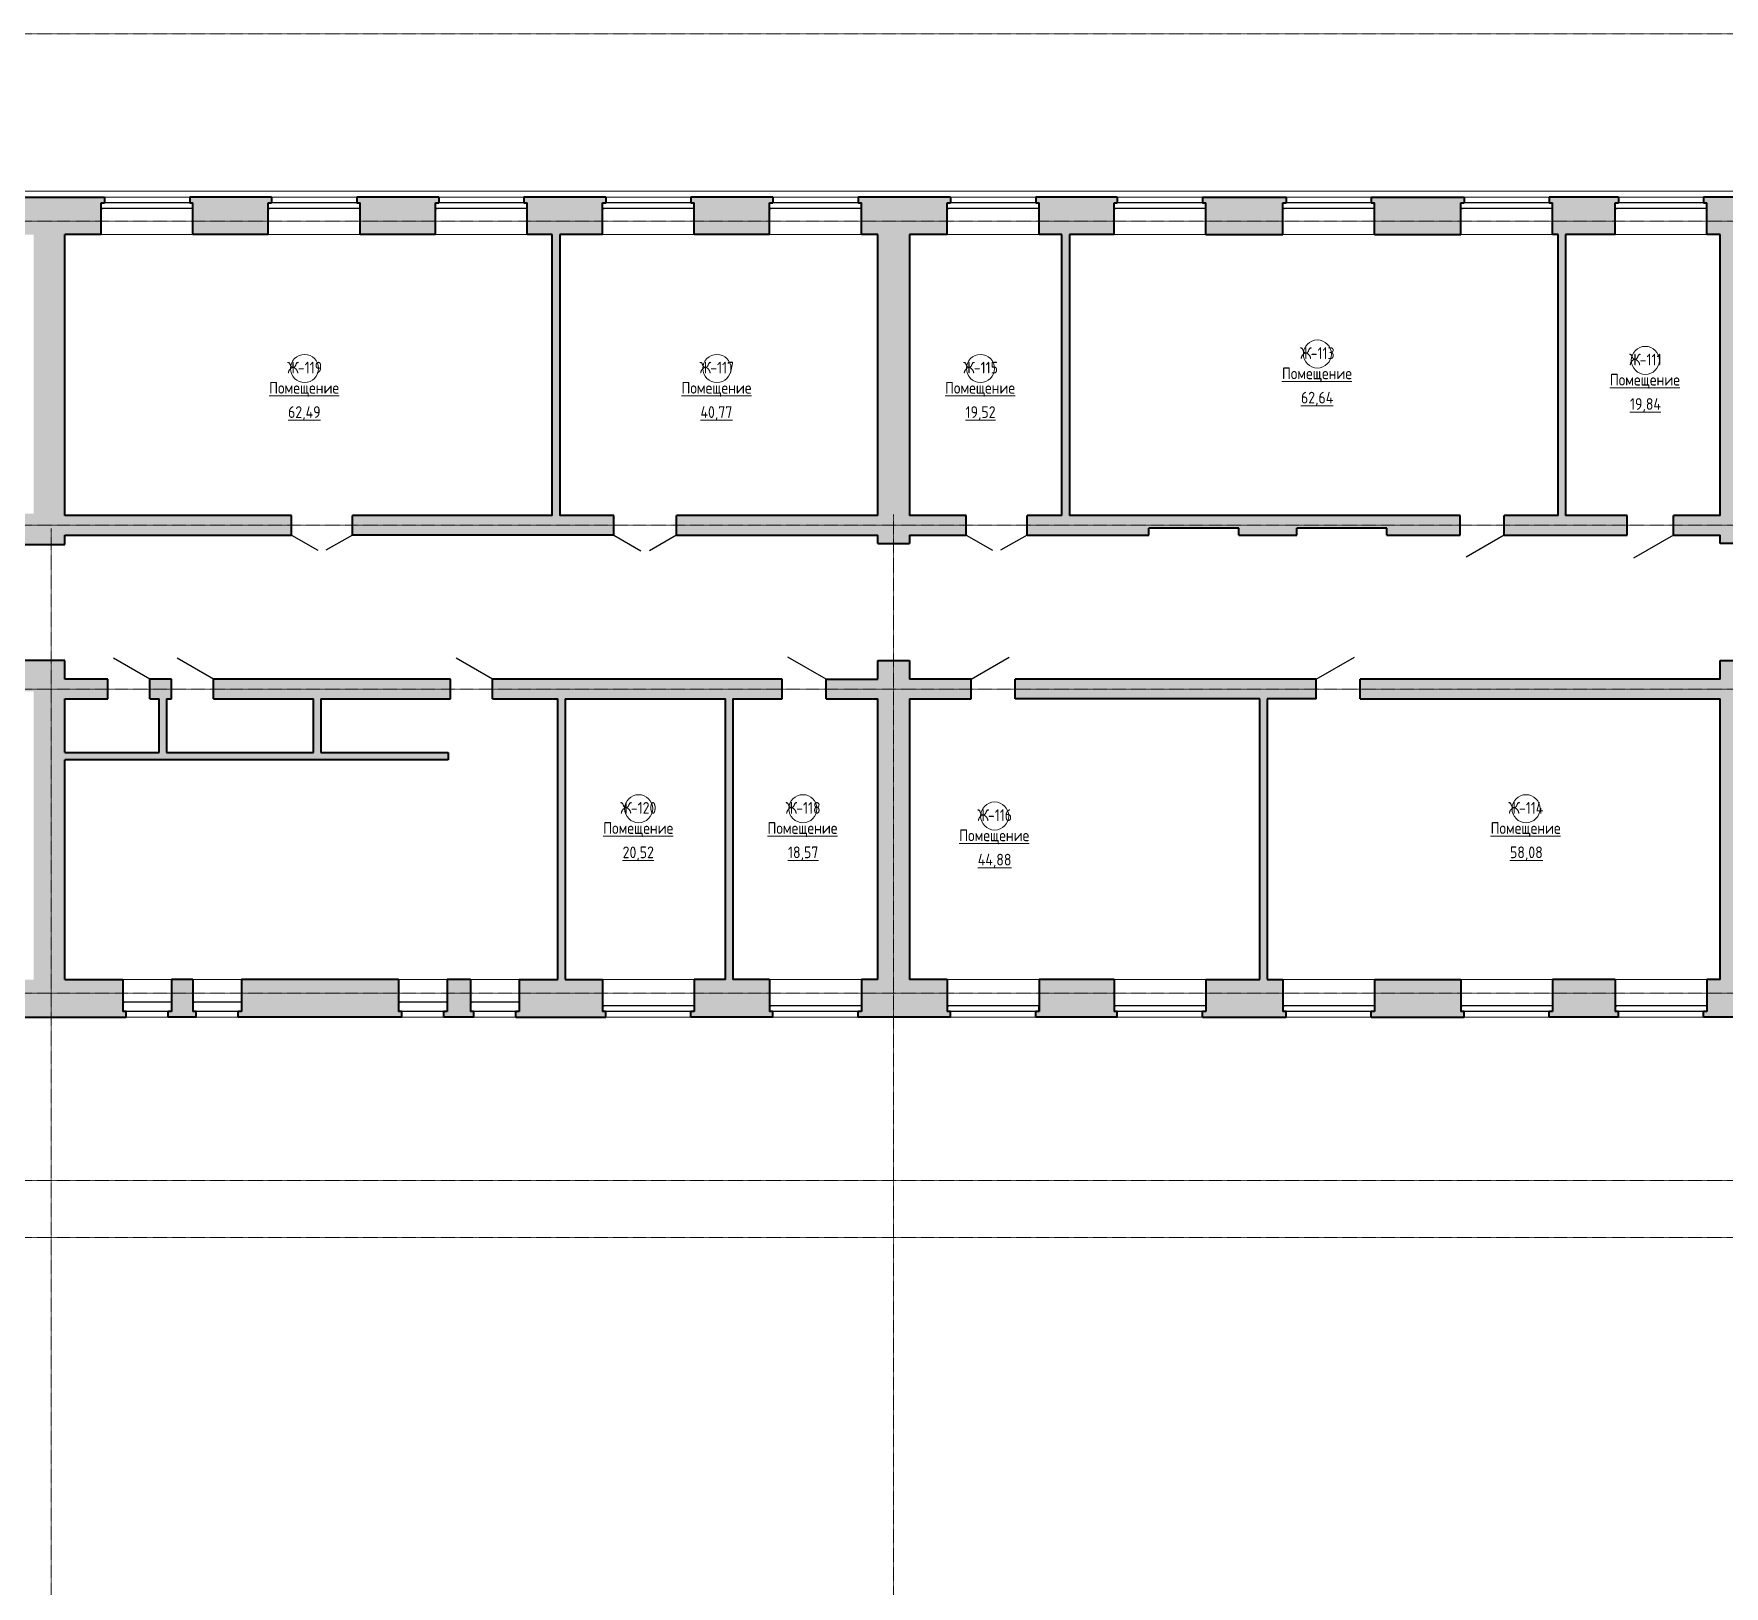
# Model space of a CAD drawing. Header units: millimetres. Extents: x -13853 to 411335, y -23261 to 161252.
# Drawn here: x 273869 to 309983, y 115654 to 148825 of the extents above; entities that cross this region are included whole.
import ezdxf

# ---------------------------------------------------------------- set-up
doc = ezdxf.new("R2010")
doc.units = ezdxf.units.MM
doc.linetypes.add('ADSK_Линия сетки', pattern=[21, 12, -3, 3, -3])
for name, color, linetype, lineweight in [('Двери', 7, 'Continuous', 18), ('Каркас_Импост', 7, 'Continuous', 30), ('Марки помещений', 7, 'Continuous', 18), ('Окна', 7, 'Continuous', 18), ('Оси', 7, 'Continuous', 9), ('Панель', 7, 'Continuous', 30), ('Стены', 7, 'Continuous', 18), ('Стены разрез', 7, 'Continuous', 40)]:
    doc.layers.add(name, color=color, linetype=linetype, lineweight=lineweight)
doc.styles.add('GOST Common_1', font='GOST Common.ttf', dxfattribs={"width": 0.9, "height": 250})

# ---------------------------------------------------------------- blocks, each defined once
blk = doc.blocks.new('AC_Дверь_Двупольная_ДеревяннаяВнутренняя_филенчатая_с_верхом - 1260х2080-580178-001_Весь этаж')
at = {"layer": 'Панель'}
for p, q in [((-650, -210), (-87, -535)), ((650, -210), (87, -535))]:
    blk.add_line(p, q, dxfattribs=at)
blk = doc.blocks.new('AC_Дверь_Однопольная_ДеревяннаяВнутренняя_ГОСТ6629-88 - 860х2080h-580184-001_Весь этаж')
at = {"layer": 'Панель'}
blk.add_line((-450, -210), (329, -660), dxfattribs=at)
blk = doc.blocks.new('AC_Дверь_Двупольная_ДеревяннаяВнутренняя_филенчатая - 1300х3000 _с верхней филенкой_-1358584-001_Весь этаж')
at = {"layer": 'Панель'}
for p, q in [((-670, -210), (-90, -545)), ((670, -210), (90, -545))]:
    blk.add_line(p, q, dxfattribs=at)
blk = doc.blocks.new('ИРНИТУ_Дверь_Однопольная_ДеревяннаяВнутренняя_филенчатая - 900х2080-1341271-001_Весь этаж')
at = {"layer": 'Панель'}
blk.add_line((-470, -210), (344, -680), dxfattribs=at)
blk = doc.blocks.new('ИРНИТУ_Дверь_Однопольная_ДеревяннаяВнутренняя_филенчатая - 900х2080-1341260-001_Весь этаж')
at = {"layer": 'Панель'}
blk.add_line((-470, 210), (344, 680), dxfattribs=at)
blk = doc.blocks.new('ИРНИТУ_Дверь_Однопольная_ДеревяннаяВнутренняя_филенчатая - 950х2250 _без верхней филенки_-1357671-001_Весь этаж')
at = {"layer": 'Панель'}
blk.add_line((-495, 210), (362, 705), dxfattribs=at)
blk = doc.blocks.new('ИРНИТУ-Окно-ГОСТ23166-99_4_2_Створки - 1920 x 2350-678678-001_Весь этаж')
at = {"layer": 'Каркас_Импост'}
for p, q in [((-1018.1, -160), (941.9, -160)), ((-1018.1, -280), (-1018.1, -160)), ((-1018.1, -160), (-983.1, -160)), ((-1018.1, -280), (941.9, -280)), ((-1018.1, -280), (-983.1, -280)), ((941.9, -160), (906.9, -160)), ((941.9, -280), (906.9, -280)), ((941.9, -280), (941.9, -160))]:
    blk.add_line(p, q, dxfattribs=at)
blk = doc.blocks.new('ИРНИТУ-Окно-ГОСТ23166-99_2_1_Створка - 1000 x 1800-942858-001_Весь этаж')
at = {"layer": 'Каркас_Импост'}
for p, q in [((-1018.1, 280), (21.9, 280)), ((-1018.1, 280), (-1018.1, 80)), ((-1018.1, 280), (-983.1, 280)), ((-1018.1, 80), (21.9, 80)), ((-1018.1, 80), (-983.1, 80)), ((21.9, 280), (-13.1, 280)), ((21.9, 80), (-13.1, 80)), ((21.9, 280), (21.9, 80))]:
    blk.add_line(p, q, dxfattribs=at)
blk = doc.blocks.new('ИРНИТУ-Окно-ГОСТ23166-99_4_2_Створки - 1920 x 2350-580180-001_Весь этаж')
at = {"layer": 'Каркас_Импост'}
for p, q in [((-1018.1, 280), (941.9, 280)), ((-1018.1, 280), (-1018.1, 160)), ((-1018.1, 280), (-983.1, 280)), ((-1018.1, 160), (941.9, 160)), ((-1018.1, 160), (-983.1, 160)), ((941.9, 280), (906.9, 280)), ((941.9, 160), (906.9, 160)), ((941.9, 280), (941.9, 160))]:
    blk.add_line(p, q, dxfattribs=at)
blk = doc.blocks.new('ADSK_Марка_Помещение - Номер Имя Площадь Площадь проемов-115235-001_Весь этаж')
at = {"layer": 'Марки помещений'}
blk.add_circle((0, 0), 3, dxfattribs=at)

msp = doc.modelspace()

# ---------------------------------------------------------------- hatches: boundary and pattern name
at = {"layer": 'Стены'}
h = msp.add_hatch(color=256, dxfattribs=at)
h.paths.add_polyline_path([(273869, 144535), (275309, 144535), (275309, 145215), (275379, 145215), (275379, 145335), (273509, 145335), (273509, 144535)], flags=0)
h.paths.add_polyline_path([(278879, 144535), (278879, 145215), (278949, 145215), (278949, 145335), (277199, 145335), (277199, 145215), (277269, 145215), (277269, 144535)], flags=0)
h.paths.add_polyline_path([(280839, 144535), (282449, 144535), (282449, 145215), (282519, 145215), (282519, 145335), (280769, 145335), (280769, 145215), (280839, 145215)], flags=0)
h.paths.add_polyline_path([(287979, 144535), (289589, 144535), (289589, 145215), (289659, 145215), (289659, 145335), (287909, 145335), (287909, 145215), (287979, 145215)], flags=0)
h.paths.add_polyline_path([(285104, 144535), (286019, 144535), (286019, 145215), (286089, 145215), (286089, 145335), (284339, 145335), (284339, 145215), (284409, 145215), (284409, 144535), (284944, 144535)], flags=0)
h.paths.add_polyline_path([(293385, 144535), (293385, 145215), (293455, 145215), (293455, 145335), (291479, 145335), (291479, 145215), (291549, 145215), (291549, 144535), (292579, 144535)], flags=0)
h.paths.add_polyline_path([(295345, 144535), (296947, 144535), (296947, 145215), (297017, 145215), (297017, 145335), (295275, 145335), (295275, 145215), (295345, 145215)], flags=0)
h.paths.add_polyline_path([(298907, 144535), (300552, 144535), (300552, 145215), (300622, 145215), (300622, 145335), (298837, 145335), (298837, 145215), (298907, 145215)], flags=0)
h.paths.add_polyline_path([(302512, 144535), (304357, 144535), (304357, 145215), (304427, 145215), (304427, 145335), (302442, 145335), (302442, 145215), (302512, 145215)], flags=0)
h.paths.add_polyline_path([(309612, 144535), (312457, 144535), (312457, 145215), (312527, 145215), (312527, 145335), (309542, 145335), (309542, 145215), (309612, 145215)], flags=0)
h.paths.add_polyline_path([(307652, 144535), (307652, 145215), (307722, 145215), (307722, 145335), (306247, 145335), (306247, 145215), (306317, 145215), (306317, 144535), (306593, 144535)], flags=0)
h.paths.add_polyline_path([(316749, 144535), (319347, 144535), (319347, 145215), (319417, 145215), (319417, 145335), (316267, 145335), (316267, 145215), (316337, 145215), (316337, 144535)], flags=0)
h.paths.add_polyline_path([(321307, 144535), (322843, 144535), (322843, 145215), (322913, 145215), (322913, 145335), (321237, 145335), (321237, 145215), (321307, 145215)], flags=0)
h.paths.add_polyline_path([(326438, 144535), (326438, 145215), (326508, 145215), (326508, 145335), (324733, 145335), (324733, 145215), (324803, 145215), (324803, 144535)], flags=0)
h.paths.add_polyline_path([(328398, 144535), (329833, 144535), (329833, 145215), (329903, 145215), (329903, 145335), (328328, 145335), (328328, 145215), (328398, 145215)], flags=0)
h.paths.add_polyline_path([(331793, 144535), (333328, 144535), (333328, 145215), (333398, 145215), (333398, 145335), (331723, 145335), (331723, 145215), (331793, 145215)], flags=0)
h.paths.add_polyline_path([(339819, 144535), (340519, 144535), (340519, 145215), (340589, 145215), (340589, 145335), (338913, 145335), (338913, 145215), (338983, 145215), (338983, 144535)], flags=0)
h.paths.add_polyline_path([(335883, 144535), (337023, 144535), (337023, 145215), (337093, 145215), (337093, 145335), (335218, 145335), (335218, 145215), (335288, 145215), (335288, 144535)], flags=0)
h.paths.add_polyline_path([(344014, 144535), (344014, 145215), (344084, 145215), (344084, 145335), (342409, 145335), (342409, 145215), (342479, 145215), (342479, 144535)], flags=0)
h.paths.add_polyline_path([(345974, 144535), (347509, 144535), (347509, 145215), (347579, 145215), (347579, 145335), (345904, 145335), (345904, 145215), (345974, 145215)], flags=0)
h.paths.add_polyline_path([(351104, 144535), (351104, 145215), (351174, 145215), (351174, 145335), (349399, 145335), (349399, 145215), (349469, 145215), (349469, 144535), (350652, 144535)], flags=0)
h.paths.add_polyline_path([(354969, 144535), (354969, 145335), (352994, 145335), (352994, 145215), (353064, 145215), (353064, 144535), (354871, 144535)], flags=0)
for points in [[(273869, 138575), (274529, 138575), (274529, 144535), (273869, 144535), (273869, 141363)], [(285104, 138535), (285104, 144535), (284944, 144535), (284944, 138535)], [(292579, 137935), (292579, 144535), (291899, 144535), (291899, 137935)], [(295993, 138535), (295993, 144535), (295833, 144535), (295833, 138535)], [(306593, 138535), (306593, 144535), (306433, 144535), (306433, 138535)], [(309899, 137935), (310579, 137935), (310579, 144535), (309899, 144535), (309899, 138115)], [(272729, 137915), (274529, 137915), (274529, 138575), (272729, 138575)], [(273869, 134775), (274529, 134775), (274529, 135435), (272709, 135435), (272709, 134775), (273369, 134775)], [(291899, 128615), (292579, 128615), (292579, 135435), (291899, 135435), (291899, 128930)], [(309899, 128615), (310579, 128615), (310579, 135435), (309899, 135435), (309899, 128930)], [(273869, 128615), (274529, 128615), (274529, 134775), (273869, 134775), (273869, 128930)], [(276544, 133471), (276704, 133471), (276704, 134615), (276544, 134615)], [(280004, 133471), (280004, 134615), (279844, 134615), (279844, 133471)], [(285224, 128615), (285224, 134615), (285064, 134615), (285064, 128615)], [(288804, 128615), (288804, 134615), (288644, 134615), (288644, 128615)], [(300059, 128615), (300219, 128615), (300219, 134615), (300059, 134615), (300059, 128930)], [(274529, 133311), (282724, 133311), (282724, 133471), (274529, 133471)]]:
    msp.add_hatch(color=256, dxfattribs=at).paths.add_polyline_path(points, flags=0)
h = msp.add_hatch(color=256, dxfattribs=at)
h.paths.add_polyline_path([(274529, 138115), (279374, 138115), (279374, 138535), (274529, 138535)], flags=0)
h.paths.add_polyline_path([(291899, 138115), (291899, 138535), (287601, 138535), (287601, 138115), (289469, 138115)], flags=0)
h.paths.add_polyline_path([(280674, 138115), (286261, 138115), (286261, 138535), (280674, 138535)], flags=0)
h = msp.add_hatch(color=256, dxfattribs=at)
h.paths.add_polyline_path([(309899, 138115), (309899, 138535), (308903, 138535), (308903, 138115)], flags=0)
h.paths.add_polyline_path([(292579, 138115), (293788, 138115), (293788, 138535), (292579, 138535)], flags=0)
h.paths.add_polyline_path([(295088, 138115), (297693, 138115), (297693, 138265), (299613, 138265), (299613, 138115), (300853, 138115), (300853, 138265), (302773, 138265), (302773, 138115), (304343, 138115), (304343, 138535), (295088, 138535)], flags=0)
h.paths.add_polyline_path([(305283, 138115), (307913, 138115), (307913, 138535), (305283, 138535)], flags=0)
h = msp.add_hatch(color=256, dxfattribs=at)
h.paths.add_polyline_path([(275449, 134615), (275449, 135035), (274529, 135035), (274529, 134615)], flags=0)
h.paths.add_polyline_path([(276809, 134615), (276809, 135035), (276349, 135035), (276349, 134615), (276704, 134615)], flags=0)
h.paths.add_polyline_path([(277709, 134615), (282769, 134615), (282769, 135035), (277709, 135035)], flags=0)
h.paths.add_polyline_path([(285064, 134615), (289854, 134615), (289854, 135035), (283669, 135035), (283669, 134615)], flags=0)
h.paths.add_polyline_path([(290794, 134615), (291899, 134615), (291899, 135035), (290794, 135035)], flags=0)
h = msp.add_hatch(color=256, dxfattribs=at)
h.paths.add_polyline_path([(293893, 134615), (293893, 135035), (292579, 135035), (292579, 134615)], flags=0)
h.paths.add_polyline_path([(294833, 134615), (301269, 134615), (301269, 135035), (294833, 135035)], flags=0)
h.paths.add_polyline_path([(302209, 134615), (309899, 134615), (309899, 135035), (302209, 135035)], flags=0)
h = msp.add_hatch(color=256, dxfattribs=at)
h.paths.add_polyline_path([(273619, 127815), (275839, 127815), (275839, 127935), (275769, 127935), (275769, 128615), (273619, 128615)], flags=0)
h.paths.add_polyline_path([(276739, 127815), (277334, 127815), (277334, 127935), (277264, 127935), (277264, 128615), (276809, 128615), (276809, 127935), (276739, 127935)], flags=0)
h.paths.add_polyline_path([(278234, 127815), (281729, 127815), (281729, 127935), (281659, 127935), (281659, 128615), (278304, 128615), (278304, 127935), (278234, 127935)], flags=0)
h.paths.add_polyline_path([(283267, 127815), (283267, 127935), (283197, 127935), (283197, 128615), (282699, 128615), (282699, 127935), (282629, 127935), (282629, 127815)], flags=0)
h.paths.add_polyline_path([(284167, 127815), (286089, 127815), (286089, 127935), (286019, 127935), (286019, 128615), (284237, 128615), (284237, 127935), (284167, 127935)], flags=0)
h.paths.add_polyline_path([(287909, 127815), (289659, 127815), (289659, 127935), (289589, 127935), (289589, 128615), (287979, 128615), (287979, 127935), (287909, 127935)], flags=0)
h.paths.add_polyline_path([(293455, 127815), (293455, 127935), (293385, 127935), (293385, 128615), (291549, 128615), (291549, 127935), (291479, 127935), (291479, 127815)], flags=0)
h.paths.add_polyline_path([(295275, 127815), (297017, 127815), (297017, 127935), (296947, 127935), (296947, 128615), (295345, 128615), (295345, 127935), (295275, 127935)], flags=0)
h.paths.add_polyline_path([(298837, 127815), (300622, 127815), (300622, 127935), (300552, 127935), (300552, 128615), (298907, 128615), (298907, 127935), (298837, 127935)], flags=0)
h.paths.add_polyline_path([(306247, 127815), (307722, 127815), (307722, 127935), (307652, 127935), (307652, 128615), (306317, 128615), (306317, 127935), (306247, 127935)], flags=0)
h.paths.add_polyline_path([(302442, 127815), (304427, 127815), (304427, 127935), (304357, 127935), (304357, 128615), (302512, 128615), (302512, 127935), (302442, 127935)], flags=0)
h.paths.add_polyline_path([(311168, 127815), (311168, 127935), (311098, 127935), (311098, 128615), (309612, 128615), (309612, 127935), (309542, 127935), (309542, 127815)], flags=0)
h.paths.add_polyline_path([(313038, 127815), (314097, 127815), (314097, 128615), (313038, 128615)], flags=0)
h.paths.add_polyline_path([(315967, 127815), (319417, 127815), (319417, 127935), (319347, 127935), (319347, 128615), (316037, 128615), (316037, 127935), (315967, 127935)], flags=0)
h.paths.add_polyline_path([(322913, 127815), (322913, 127935), (322843, 127935), (322843, 128615), (321307, 128615), (321307, 127935), (321237, 127935), (321237, 127815)], flags=0)
h.paths.add_polyline_path([(328328, 127815), (329903, 127815), (329903, 127935), (329833, 127935), (329833, 128615), (328398, 128615), (328398, 127935), (328328, 127935)], flags=0)
h.paths.add_polyline_path([(324733, 127815), (326508, 127815), (326508, 127935), (326438, 127935), (326438, 128615), (324803, 128615), (324803, 127935), (324733, 127935)], flags=0)
h.paths.add_polyline_path([(333398, 127815), (333398, 127935), (333328, 127935), (333328, 128615), (331793, 128615), (331793, 127935), (331723, 127935), (331723, 127815)], flags=0)
h.paths.add_polyline_path([(337093, 127815), (337093, 127935), (337023, 127935), (337023, 128615), (335288, 128615), (335288, 127935), (335218, 127935), (335218, 127815)], flags=0)
h.paths.add_polyline_path([(338913, 127815), (340589, 127815), (340589, 127935), (340519, 127935), (340519, 128615), (338983, 128615), (338983, 127935), (338913, 127935)], flags=0)
h.paths.add_polyline_path([(344084, 127815), (344084, 127935), (344014, 127935), (344014, 128615), (342479, 128615), (342479, 127935), (342409, 127935), (342409, 127815)], flags=0)
h.paths.add_polyline_path([(345904, 127815), (347579, 127815), (347579, 127935), (347509, 127935), (347509, 128615), (345974, 128615), (345974, 127935), (345904, 127935)], flags=0)
h.paths.add_polyline_path([(351174, 127815), (351174, 127935), (351104, 127935), (351104, 128615), (349469, 128615), (349469, 127935), (349399, 127935), (349399, 127815)], flags=0)
h.paths.add_polyline_path([(352994, 127815), (354949, 127815), (354949, 128615), (353064, 128615), (353064, 127935), (352994, 127935)], flags=0)

# ---------------------------------------------------------------- linework, layer by layer
at = {"layer": 'Оси', "linetype": 'ADSK_Линия сетки'}
for p, q in [((-13035, 148825), (410517, 148825)), ((-13035, 144825), (410517, 144825)), ((-13035, 138325), (410517, 138325)), ((292239, 138555), (292239, -22443)), ((274239, 138255), (274239, -22443)), ((-13035, 134825), (410517, 134825)), ((-13035, 128325), (410517, 128325)), ((-13035, 124325), (410517, 124325)), ((-13035, 123105), (410517, 123105))]:
    msp.add_line(p, q, dxfattribs=at)
at = {"layer": 'Стены'}
for p, q in [((273639, 145465), (354839, 145465)), ((275379, 145335), (277199, 145335)), ((278949, 145335), (280769, 145335)), ((282519, 145335), (284339, 145335)), ((286089, 145335), (287909, 145335)), ((289659, 145335), (291479, 145335)), ((293455, 145335), (295275, 145335)), ((297017, 145335), (298837, 145335)), ((300622, 145335), (302442, 145335)), ((304427, 145335), (306247, 145335)), ((307722, 145335), (309542, 145335)), ((277269, 144535), (275309, 144535)), ((280839, 144535), (278879, 144535)), ((284409, 144535), (282449, 144535)), ((287979, 144535), (286019, 144535)), ((291549, 144535), (289589, 144535)), ((295345, 144535), (293385, 144535)), ((298907, 144535), (296947, 144535)), ((302512, 144535), (300552, 144535)), ((306317, 144535), (304357, 144535)), ((309612, 144535), (307652, 144535)), ((275769, 128615), (276809, 128615)), ((277264, 128615), (278304, 128615)), ((281659, 128615), (282699, 128615)), ((283197, 128615), (284237, 128615)), ((286019, 128615), (287979, 128615)), ((289589, 128615), (291549, 128615)), ((293385, 128615), (295345, 128615)), ((296947, 128615), (298907, 128615)), ((300552, 128615), (302512, 128615)), ((304357, 128615), (306317, 128615)), ((307652, 128615), (309612, 128615)), ((276739, 127815), (275839, 127815)), ((278234, 127815), (277334, 127815)), ((282629, 127815), (281729, 127815)), ((284167, 127815), (283267, 127815)), ((287909, 127815), (286089, 127815)), ((291479, 127815), (289659, 127815)), ((295275, 127815), (293455, 127815)), ((298837, 127815), (297017, 127815)), ((302442, 127815), (300622, 127815)), ((306247, 127815), (304427, 127815)), ((309542, 127815), (307722, 127815))]:
    msp.add_line(p, q, dxfattribs=at)
at = {"layer": 'Стены разрез'}
for p, q in [((273509, 145335), (275379, 145335)), ((275309, 145215), (275379, 145215)), ((275309, 144535), (275309, 145215)), ((275379, 145335), (275379, 145215)), ((278949, 145335), (277199, 145335)), ((277199, 145335), (277199, 145215)), ((277199, 145215), (277269, 145215)), ((277269, 144535), (277269, 145215)), ((278879, 145215), (278949, 145215)), ((278879, 144535), (278879, 145215)), ((278949, 145335), (278949, 145215)), ((282519, 145335), (280769, 145335)), ((280769, 145335), (280769, 145215)), ((280769, 145215), (280839, 145215)), ((280839, 144535), (280839, 145215)), ((282449, 145215), (282519, 145215)), ((282449, 144535), (282449, 145215)), ((282519, 145335), (282519, 145215)), ((286089, 145335), (284339, 145335)), ((284339, 145335), (284339, 145215)), ((284339, 145215), (284409, 145215)), ((284409, 144535), (284409, 145215)), ((286019, 145215), (286089, 145215)), ((286019, 144535), (286019, 145215)), ((286089, 145335), (286089, 145215)), ((289659, 145335), (287909, 145335)), ((287909, 145335), (287909, 145215)), ((287909, 145215), (287979, 145215)), ((287979, 144535), (287979, 145215)), ((289589, 145215), (289659, 145215)), ((289589, 144535), (289589, 145215)), ((289659, 145335), (289659, 145215)), ((293455, 145335), (291479, 145335)), ((291479, 145335), (291479, 145215)), ((291479, 145215), (291549, 145215)), ((291549, 144535), (291549, 145215)), ((293385, 145215), (293455, 145215)), ((293385, 144535), (293385, 145215)), ((293455, 145335), (293455, 145215)), ((297017, 145335), (295275, 145335)), ((295275, 145335), (295275, 145215)), ((295275, 145215), (295345, 145215)), ((295345, 144535), (295345, 145215)), ((296947, 145215), (297017, 145215)), ((296947, 144535), (296947, 145215)), ((297017, 145335), (297017, 145215)), ((298837, 145335), (300622, 145335)), ((298837, 145335), (298837, 145215)), ((298837, 145215), (298907, 145215)), ((298907, 144535), (298907, 145215)), ((300552, 145215), (300622, 145215)), ((300552, 144535), (300552, 145215)), ((300622, 145335), (300622, 145215)), ((302442, 145335), (304427, 145335)), ((302442, 145335), (302442, 145215)), ((302442, 145215), (302512, 145215)), ((302512, 144535), (302512, 145215)), ((304357, 145215), (304427, 145215)), ((304357, 144535), (304357, 145215)), ((304427, 145335), (304427, 145215)), ((307722, 145335), (306247, 145335)), ((306247, 145335), (306247, 145215)), ((306247, 145215), (306317, 145215)), ((306317, 144535), (306317, 145215)), ((307652, 145215), (307722, 145215)), ((307652, 144535), (307652, 145215)), ((307722, 145335), (307722, 145215)), ((312527, 145335), (309542, 145335)), ((309542, 145335), (309542, 145215)), ((309542, 145215), (309612, 145215)), ((309612, 144535), (309612, 145215)), ((274529, 138535), (274529, 144535)), ((275309, 144535), (274529, 144535)), ((278879, 144535), (277269, 144535)), ((282449, 144535), (280839, 144535)), ((284944, 144535), (284409, 144535)), ((284944, 138535), (284944, 144535)), ((286019, 144535), (285104, 144535)), ((285104, 144535), (285104, 138535)), ((289589, 144535), (287979, 144535)), ((291899, 144535), (291549, 144535)), ((291899, 138535), (291899, 144535)), ((293385, 144535), (292579, 144535)), ((292579, 144535), (292579, 138535)), ((295833, 144535), (295345, 144535)), ((295833, 138535), (295833, 144535)), ((296947, 144535), (295993, 144535)), ((295993, 144535), (295993, 138535)), ((298907, 144535), (300552, 144535)), ((302512, 144535), (304357, 144535)), ((306433, 144535), (306317, 144535)), ((306433, 138535), (306433, 144535)), ((307652, 144535), (306593, 144535)), ((306593, 144535), (306593, 138535)), ((309899, 144535), (309612, 144535)), ((309899, 138535), (309899, 144535)), ((279374, 138535), (274529, 138535)), ((279374, 138115), (279374, 138535)), ((284944, 138535), (280674, 138535)), ((280674, 138115), (280674, 138535)), ((286261, 138535), (285104, 138535)), ((286261, 138115), (286261, 138535)), ((291899, 138535), (287601, 138535)), ((287601, 138115), (287601, 138535)), ((293788, 138535), (292579, 138535)), ((293788, 138115), (293788, 138535)), ((295833, 138535), (295088, 138535)), ((295088, 138115), (295088, 138535)), ((304343, 138535), (295993, 138535)), ((304343, 138115), (304343, 138535)), ((306433, 138535), (305283, 138535)), ((305283, 138115), (305283, 138535)), ((307913, 138535), (306593, 138535)), ((307913, 138115), (307913, 138535)), ((309899, 138535), (308903, 138535)), ((308903, 138115), (308903, 138535)), ((274529, 137915), (274529, 138115)), ((274529, 138115), (279374, 138115)), ((286261, 138115), (280674, 138115)), ((287601, 138115), (291899, 138115)), ((291899, 137935), (291899, 138115)), ((292579, 138115), (292579, 137935)), ((292579, 138115), (293788, 138115)), ((295088, 138115), (297693, 138115)), ((299613, 138265), (297693, 138265)), ((297693, 138115), (297693, 138265)), ((299613, 138115), (299613, 138265)), ((299613, 138115), (300853, 138115)), ((302773, 138265), (300853, 138265)), ((300853, 138115), (300853, 138265)), ((302773, 138115), (302773, 138265)), ((302773, 138115), (304343, 138115)), ((305283, 138115), (307913, 138115)), ((308903, 138115), (309899, 138115)), ((309899, 137935), (309899, 138115)), ((272729, 137915), (274529, 137915)), ((291899, 137935), (292579, 137935)), ((310579, 137935), (309899, 137935)), ((274529, 135435), (272709, 135435)), ((274529, 135035), (274529, 135435)), ((291899, 135035), (291899, 135435)), ((291899, 135435), (292579, 135435)), ((292579, 135435), (292579, 135035)), ((309899, 135035), (309899, 135435)), ((309899, 135435), (310579, 135435)), ((275449, 135035), (274529, 135035)), ((275449, 134615), (275449, 135035)), ((276809, 135035), (276349, 135035)), ((276349, 134615), (276349, 135035)), ((276809, 134615), (276809, 135035)), ((282769, 135035), (277709, 135035)), ((277709, 134615), (277709, 135035)), ((282769, 134615), (282769, 135035)), ((289854, 135035), (283669, 135035)), ((283669, 134615), (283669, 135035)), ((289854, 134615), (289854, 135035)), ((290794, 135035), (291899, 135035)), ((290794, 134615), (290794, 135035)), ((293893, 135035), (292579, 135035)), ((293893, 134615), (293893, 135035)), ((301269, 135035), (294833, 135035)), ((294833, 134615), (294833, 135035)), ((301269, 134615), (301269, 135035)), ((309899, 135035), (302209, 135035)), ((302209, 134615), (302209, 135035)), ((274529, 133471), (274529, 134615)), ((274529, 134615), (275449, 134615)), ((276349, 134615), (276544, 134615)), ((276544, 133471), (276544, 134615)), ((276704, 134615), (276809, 134615)), ((276704, 134615), (276704, 133471)), ((277709, 134615), (279844, 134615)), ((279844, 133471), (279844, 134615)), ((280004, 134615), (282769, 134615)), ((280004, 134615), (280004, 133471)), ((283669, 134615), (285064, 134615)), ((285064, 128615), (285064, 134615)), ((285224, 134615), (288644, 134615)), ((285224, 134615), (285224, 128615)), ((288644, 128615), (288644, 134615)), ((288804, 134615), (289854, 134615)), ((288804, 134615), (288804, 128615)), ((290794, 134615), (291899, 134615)), ((291899, 128615), (291899, 134615)), ((292579, 134615), (292579, 128615)), ((292579, 134615), (293893, 134615)), ((300059, 134615), (294833, 134615)), ((300059, 128615), (300059, 134615)), ((300219, 134615), (300219, 128615)), ((301269, 134615), (300219, 134615)), ((302209, 134615), (309899, 134615)), ((309899, 128615), (309899, 134615)), ((274529, 133471), (276544, 133471)), ((274529, 128615), (274529, 133311)), ((282724, 133311), (274529, 133311)), ((276704, 133471), (279844, 133471)), ((280004, 133471), (282724, 133471)), ((282724, 133471), (282724, 133311)), ((274529, 128615), (275769, 128615)), ((275769, 128615), (275769, 127935)), ((277264, 128615), (276809, 128615)), ((276809, 128615), (276809, 127935)), ((277264, 128615), (277264, 127935)), ((281659, 128615), (278304, 128615)), ((278304, 128615), (278304, 127935)), ((281659, 128615), (281659, 127935)), ((283197, 128615), (282699, 128615)), ((282699, 128615), (282699, 127935)), ((283197, 128615), (283197, 127935)), ((284237, 128615), (285064, 128615)), ((284237, 128615), (284237, 127935)), ((285224, 128615), (286019, 128615)), ((286019, 128615), (286019, 127935)), ((288644, 128615), (287979, 128615)), ((287979, 128615), (287979, 127935)), ((289589, 128615), (288804, 128615)), ((289589, 128615), (289589, 127935)), ((291899, 128615), (291549, 128615)), ((291549, 128615), (291549, 127935)), ((293385, 128615), (292579, 128615)), ((293385, 128615), (293385, 127935)), ((296947, 128615), (295345, 128615)), ((295345, 128615), (295345, 127935)), ((296947, 128615), (296947, 127935)), ((298907, 128615), (300059, 128615)), ((298907, 128615), (298907, 127935)), ((300219, 128615), (300552, 128615)), ((300552, 128615), (300552, 127935)), ((302512, 128615), (304357, 128615)), ((302512, 128615), (302512, 127935)), ((304357, 128615), (304357, 127935)), ((307652, 128615), (306317, 128615)), ((306317, 128615), (306317, 127935)), ((307652, 128615), (307652, 127935)), ((309899, 128615), (309612, 128615)), ((309612, 128615), (309612, 127935)), ((275839, 127935), (275769, 127935)), ((275839, 127815), (275839, 127935)), ((276809, 127935), (276739, 127935)), ((276739, 127815), (276739, 127935)), ((277334, 127935), (277264, 127935)), ((277334, 127815), (277334, 127935)), ((278304, 127935), (278234, 127935)), ((278234, 127815), (278234, 127935)), ((281729, 127935), (281659, 127935)), ((281729, 127815), (281729, 127935)), ((282699, 127935), (282629, 127935)), ((282629, 127815), (282629, 127935)), ((283267, 127935), (283197, 127935)), ((283267, 127815), (283267, 127935)), ((284237, 127935), (284167, 127935)), ((284167, 127815), (284167, 127935)), ((286089, 127935), (286019, 127935)), ((286089, 127815), (286089, 127935)), ((287979, 127935), (287909, 127935)), ((287909, 127815), (287909, 127935)), ((289659, 127935), (289589, 127935)), ((289659, 127815), (289659, 127935)), ((291549, 127935), (291479, 127935)), ((291479, 127815), (291479, 127935)), ((293455, 127935), (293385, 127935)), ((293455, 127815), (293455, 127935)), ((295345, 127935), (295275, 127935)), ((295275, 127815), (295275, 127935)), ((297017, 127935), (296947, 127935)), ((297017, 127815), (297017, 127935)), ((298907, 127935), (298837, 127935)), ((298837, 127815), (298837, 127935)), ((300622, 127935), (300552, 127935)), ((300622, 127815), (300622, 127935)), ((302512, 127935), (302442, 127935)), ((302442, 127815), (302442, 127935)), ((304427, 127935), (304357, 127935)), ((304427, 127815), (304427, 127935)), ((306317, 127935), (306247, 127935)), ((306247, 127815), (306247, 127935)), ((307722, 127935), (307652, 127935)), ((307722, 127815), (307722, 127935)), ((309612, 127935), (309542, 127935)), ((309542, 127815), (309542, 127935)), ((273619, 127815), (275839, 127815)), ((277334, 127815), (276739, 127815)), ((281729, 127815), (278234, 127815)), ((283267, 127815), (282629, 127815)), ((284167, 127815), (286089, 127815)), ((289659, 127815), (287909, 127815)), ((293455, 127815), (291479, 127815)), ((297017, 127815), (295275, 127815)), ((298837, 127815), (300622, 127815)), ((302442, 127815), (304427, 127815)), ((307722, 127815), (306247, 127815)), ((311168, 127815), (309542, 127815))]:
    msp.add_line(p, q, dxfattribs=at)

# ---------------------------------------------------------------- block references
at = {"layer": 'Двери'}
for name, p in [('AC_Дверь_Двупольная_ДеревяннаяВнутренняя_филенчатая_с_верхом - 1260х2080-580178-001_Весь этаж', (280024, 138325)), ('AC_Дверь_Двупольная_ДеревяннаяВнутренняя_филенчатая - 1300х3000 _с верхней филенкой_-1358584-001_Весь этаж', (286931, 138325)), ('AC_Дверь_Двупольная_ДеревяннаяВнутренняя_филенчатая_с_верхом - 1260х2080-580178-001_Весь этаж', (294438, 138325)), ('ИРНИТУ_Дверь_Однопольная_ДеревяннаяВнутренняя_филенчатая - 900х2080-1341260-001_Весь этаж', (294363, 134825)), ('ИРНИТУ_Дверь_Однопольная_ДеревяннаяВнутренняя_филенчатая - 900х2080-1341260-001_Весь этаж', (301739, 134825))]:
    msp.add_blockref(name, p, dxfattribs=at)
at = {"layer": 'Двери', "rotation": 180}
for name, p in [('ИРНИТУ_Дверь_Однопольная_ДеревяннаяВнутренняя_филенчатая - 900х2080-1341260-001_Весь этаж', (304813, 138325)), ('ИРНИТУ_Дверь_Однопольная_ДеревяннаяВнутренняя_филенчатая - 950х2250 _без верхней филенки_-1357671-001_Весь этаж', (308408, 138325)), ('AC_Дверь_Однопольная_ДеревяннаяВнутренняя_ГОСТ6629-88 - 860х2080h-580184-001_Весь этаж', (275899, 134825)), ('AC_Дверь_Однопольная_ДеревяннаяВнутренняя_ГОСТ6629-88 - 860х2080h-580184-001_Весь этаж', (277259, 134825)), ('AC_Дверь_Однопольная_ДеревяннаяВнутренняя_ГОСТ6629-88 - 860х2080h-580184-001_Весь этаж', (283219, 134825)), ('ИРНИТУ_Дверь_Однопольная_ДеревяннаяВнутренняя_филенчатая - 900х2080-1341271-001_Весь этаж', (290324, 134825))]:
    msp.add_blockref(name, p, dxfattribs=at)
at = {"layer": 'Марки помещений', "xscale": 99.99999999999993, "yscale": 99.99999999999993, "zscale": 99.99999999999993}
for p in [(279653, 141674), (288463, 141674), (294094, 141674), (301292, 141983), (308298, 141847), (286791, 132267), (290300, 132267), (305750, 132267), (294397, 132111)]:
    msp.add_blockref('ADSK_Марка_Помещение - Номер Имя Площадь Площадь проемов-115235-001_Весь этаж', p, dxfattribs=at)
at = {"layer": 'Окна', "rotation": 180}
for name, p in [('ИРНИТУ-Окно-ГОСТ23166-99_4_2_Створки - 1920 x 2350-678678-001_Весь этаж', (276250, 144935)), ('ИРНИТУ-Окно-ГОСТ23166-99_4_2_Створки - 1920 x 2350-678678-001_Весь этаж', (279821, 144935)), ('ИРНИТУ-Окно-ГОСТ23166-99_4_2_Створки - 1920 x 2350-678678-001_Весь этаж', (283391, 144935)), ('ИРНИТУ-Окно-ГОСТ23166-99_4_2_Створки - 1920 x 2350-678678-001_Весь этаж', (286961, 144935)), ('ИРНИТУ-Окно-ГОСТ23166-99_4_2_Створки - 1920 x 2350-678678-001_Весь этаж', (290531, 144935)), ('ИРНИТУ-Окно-ГОСТ23166-99_4_2_Створки - 1920 x 2350-678678-001_Весь этаж', (294326, 144935)), ('ИРНИТУ-Окно-ГОСТ23166-99_4_2_Створки - 1920 x 2350-678678-001_Весь этаж', (297889, 144935)), ('ИРНИТУ-Окно-ГОСТ23166-99_4_2_Створки - 1920 x 2350-678678-001_Весь этаж', (301494, 144935)), ('ИРНИТУ-Окно-ГОСТ23166-99_4_2_Створки - 1920 x 2350-678678-001_Весь этаж', (305299, 144935)), ('ИРНИТУ-Окно-ГОСТ23166-99_4_2_Створки - 1920 x 2350-678678-001_Весь этаж', (308594, 144935)), ('ИРНИТУ-Окно-ГОСТ23166-99_2_1_Створка - 1000 x 1800-942858-001_Весь этаж', (275790, 128215)), ('ИРНИТУ-Окно-ГОСТ23166-99_2_1_Створка - 1000 x 1800-942858-001_Весь этаж', (277286, 128215)), ('ИРНИТУ-Окно-ГОСТ23166-99_2_1_Створка - 1000 x 1800-942858-001_Весь этаж', (281681, 128215)), ('ИРНИТУ-Окно-ГОСТ23166-99_2_1_Створка - 1000 x 1800-942858-001_Весь этаж', (283219, 128215)), ('ИРНИТУ-Окно-ГОСТ23166-99_4_2_Створки - 1920 x 2350-580180-001_Весь этаж', (286961, 128215)), ('ИРНИТУ-Окно-ГОСТ23166-99_4_2_Створки - 1920 x 2350-580180-001_Весь этаж', (290531, 128215)), ('ИРНИТУ-Окно-ГОСТ23166-99_4_2_Створки - 1920 x 2350-580180-001_Весь этаж', (294326, 128215)), ('ИРНИТУ-Окно-ГОСТ23166-99_4_2_Створки - 1920 x 2350-580180-001_Весь этаж', (297889, 128215)), ('ИРНИТУ-Окно-ГОСТ23166-99_4_2_Створки - 1920 x 2350-580180-001_Весь этаж', (301494, 128215)), ('ИРНИТУ-Окно-ГОСТ23166-99_4_2_Створки - 1920 x 2350-580180-001_Весь этаж', (305299, 128215)), ('ИРНИТУ-Окно-ГОСТ23166-99_4_2_Створки - 1920 x 2350-580180-001_Весь этаж', (308594, 128215))]:
    msp.add_blockref(name, p, dxfattribs=at)

# ---------------------------------------------------------------- texts
at = {"layer": 'Марки помещений', "lineweight": 9, "char_height": 250, "attachment_point": 1, "style": 'GOST Common_1'}
for s, insert, width in [('\\fGOST Common|b0|i0|c204|p34|;\\W.9;Ж', (300922, 142126), 274.18), ('-113', (301148, 142126), 663.8), ('\\fGOST Common|b0|i0|c204|p34|;\\W.9;Ж', (307952, 141990), 274.18), ('-111', (308178, 141990), 606.08), ('\\fGOST Common|b0|i0|c204|p34|;\\W.9;Ж', (279283, 141817), 274.18), ('-119', (279509, 141817), 663.8), ('\\fGOST Common|b0|i0|c204|p34|;\\W.9;Ж', (288093, 141817), 274.18), ('-117', (288319, 141817), 663.8), ('\\fGOST Common|b0|i0|c204|p34|;\\W.9;Ж', (293724, 141817), 274.18), ('-115', (293950, 141817), 663.8), ('\\LПомещение', (300535, 141695), 1875.95), ('\\LПомещение', (278896, 141386), 1875.95), ('\\LПомещение', (287706, 141386), 1875.95), ('\\LПомещение', (293337, 141386), 1875.95), ('\\LПомещение', (307541, 141559), 1875.95), ('\\L62,49', (279301, 140867), 894.68), ('\\L40,77', (288111, 140867), 894.68), ('\\L19,52', (293775, 140867), 815.32), ('\\L62,64', (300940, 141176), 894.68), ('\\L19,84', (307970, 141040), 836.96), ('\\fGOST Common|b0|i0|c204|p34|;\\W.9;Ж', (286397, 132410), 274.18), ('-120', (286623, 132410), 721.52), ('\\fGOST Common|b0|i0|c204|p34|;\\W.9;Ж', (289930, 132410), 274.18), ('-118', (290156, 132410), 663.8), ('\\fGOST Common|b0|i0|c204|p34|;\\W.9;Ж', (294027, 132254), 274.18), ('-116', (294253, 132254), 663.8), ('\\fGOST Common|b0|i0|c204|p34|;\\W.9;Ж', (305371, 132410), 274.18), ('-114', (305597, 132410), 685.44), ('\\LПомещение', (286034, 131979), 1875.95), ('\\LПомещение', (289543, 131979), 1875.95), ('\\LПомещение', (293640, 131823), 1875.95), ('\\LПомещение', (304993, 131979), 1875.95), ('\\L20,52', (286448, 131460), 873.04), ('\\L18,57', (289981, 131460), 815.32), ('\\L58,08', (305407, 131460), 873.04), ('\\L44,88', (294036, 131304), 916.33)]:
    msp.add_mtext(s, dxfattribs=dict(at, insert=insert, width=width))

doc.saveas('drawing.dxf')
